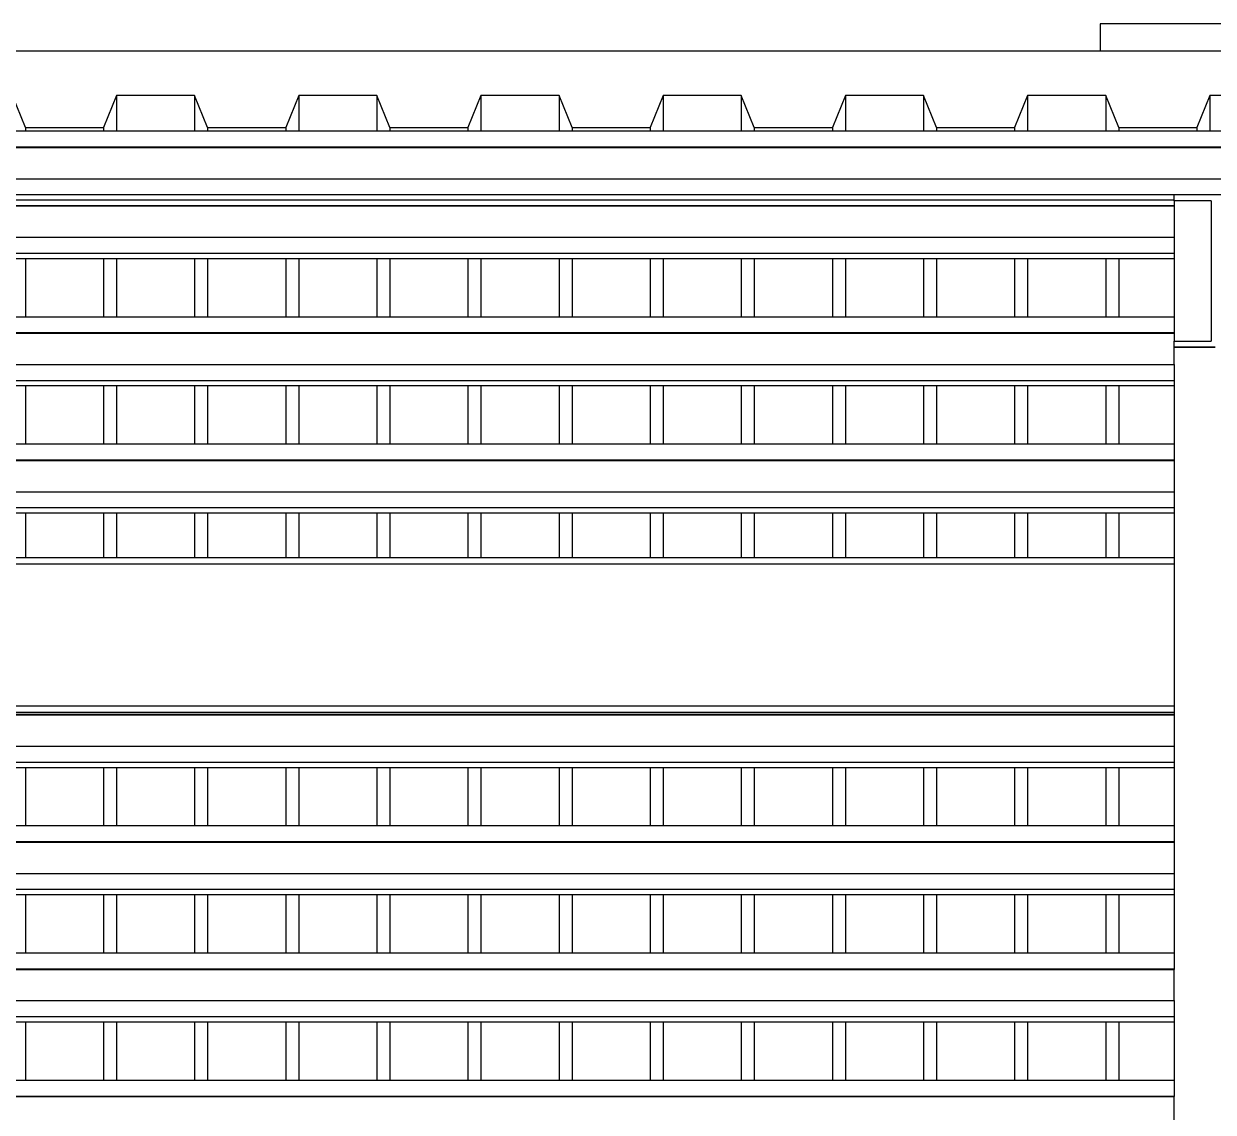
# Model space of a CAD drawing. Extents: x -92 to 92, y -11 to 21.
# Drawn here: x -52.802 to -50.958, y 16.066 to 17.754 of the extents above; entities that cross this region are included whole.
import ezdxf

# ---------------------------------------------------------------- set-up
doc = ezdxf.new("R2010")
doc.units = 0
doc.layers.get('0').update_dxf_attribs({"linetype": 'CONTINUOUS'})

msp = doc.modelspace()

# ---------------------------------------------------------------- linework, layer by layer
for p, q in [((-49.9837, 17.7541), (-51.1337, 17.7541)), ((-51.1337, 17.7541), (-51.1337, 17.7119)), ((-53.3641, 17.7119), (-51.1337, 17.7119)), ((-51.1337, 17.7119), (-50.2576, 17.7119)), ((-52.7993, 17.5935), (-52.8195, 17.6428)), ((-52.6581, 17.6428), (-52.6783, 17.5935)), ((-52.6581, 17.6428), (-52.6581, 17.5879)), ((-52.5371, 17.6428), (-52.6581, 17.6428)), ((-52.5371, 17.6428), (-52.5371, 17.5879)), ((-52.5169, 17.5935), (-52.5371, 17.6428)), ((-52.3757, 17.6428), (-52.3958, 17.5935)), ((-52.3757, 17.6428), (-52.3757, 17.5879)), ((-52.2546, 17.6428), (-52.3757, 17.6428)), ((-52.2546, 17.6428), (-52.2546, 17.5879)), ((-52.2345, 17.5935), (-52.2546, 17.6428)), ((-52.0933, 17.6428), (-52.1134, 17.5935)), ((-52.0933, 17.6428), (-52.0933, 17.5879)), ((-51.9722, 17.6428), (-52.0933, 17.6428)), ((-51.9722, 17.6428), (-51.9722, 17.5879)), ((-51.9521, 17.5935), (-51.9722, 17.6428)), ((-51.8108, 17.6428), (-51.831, 17.5935)), ((-51.8108, 17.6428), (-51.8108, 17.5879)), ((-51.6898, 17.6428), (-51.8108, 17.6428)), ((-51.6898, 17.6428), (-51.6898, 17.5879)), ((-51.6696, 17.5935), (-51.6898, 17.6428)), ((-51.5284, 17.6428), (-51.5486, 17.5935)), ((-51.5284, 17.6428), (-51.5284, 17.5879)), ((-51.4074, 17.6428), (-51.5284, 17.6428)), ((-51.4074, 17.6428), (-51.4074, 17.5879)), ((-51.3872, 17.5935), (-51.4074, 17.6428)), ((-51.246, 17.6428), (-51.2662, 17.5935)), ((-51.246, 17.6428), (-51.246, 17.5879)), ((-51.125, 17.6428), (-51.246, 17.6428)), ((-51.125, 17.6428), (-51.125, 17.5879)), ((-51.1048, 17.5935), (-51.125, 17.6428)), ((-50.9636, 17.6428), (-50.9838, 17.5935)), ((-50.9636, 17.6428), (-50.9636, 17.5879)), ((-50.8426, 17.6428), (-50.9636, 17.6428)), ((-52.8195, 17.5879), (-52.7993, 17.5879)), ((-52.7993, 17.5935), (-52.7993, 17.5879)), ((-52.7993, 17.5935), (-52.6783, 17.5935)), ((-52.7993, 17.5879), (-52.6783, 17.5879)), ((-52.6783, 17.5935), (-52.6783, 17.5879)), ((-52.6783, 17.5879), (-52.6581, 17.5879)), ((-52.6581, 17.5879), (-52.5371, 17.5879)), ((-52.5371, 17.5879), (-52.5169, 17.5879)), ((-52.5169, 17.5935), (-52.5169, 17.5879)), ((-52.5169, 17.5935), (-52.3958, 17.5935)), ((-52.5169, 17.5879), (-52.3958, 17.5879)), ((-52.3958, 17.5935), (-52.3958, 17.5879)), ((-52.3958, 17.5879), (-52.3757, 17.5879)), ((-52.3757, 17.5879), (-52.2546, 17.5879)), ((-52.2546, 17.5879), (-52.2345, 17.5879)), ((-52.2345, 17.5935), (-52.2345, 17.5879)), ((-52.2345, 17.5935), (-52.1134, 17.5935)), ((-52.2345, 17.5879), (-52.1134, 17.5879)), ((-52.1134, 17.5935), (-52.1134, 17.5879)), ((-52.1134, 17.5879), (-52.0933, 17.5879)), ((-52.0933, 17.5879), (-51.9722, 17.5879)), ((-51.9722, 17.5879), (-51.9521, 17.5879)), ((-51.9521, 17.5935), (-51.9521, 17.5879)), ((-51.9521, 17.5935), (-51.831, 17.5935)), ((-51.9521, 17.5879), (-51.831, 17.5879)), ((-51.831, 17.5935), (-51.831, 17.5879)), ((-51.831, 17.5879), (-51.8108, 17.5879)), ((-51.8108, 17.5879), (-51.6898, 17.5879)), ((-51.6898, 17.5879), (-51.6696, 17.5879)), ((-51.6696, 17.5935), (-51.6696, 17.5879)), ((-51.6696, 17.5935), (-51.5486, 17.5935)), ((-51.6696, 17.5879), (-51.5486, 17.5879)), ((-51.5486, 17.5935), (-51.5486, 17.5879)), ((-51.5486, 17.5879), (-51.5284, 17.5879)), ((-51.5284, 17.5879), (-51.4074, 17.5879)), ((-51.4074, 17.5879), (-51.3872, 17.5879)), ((-51.3872, 17.5935), (-51.3872, 17.5879)), ((-51.3872, 17.5935), (-51.2662, 17.5935)), ((-51.3872, 17.5879), (-51.2662, 17.5879)), ((-51.2662, 17.5935), (-51.2662, 17.5879)), ((-51.2662, 17.5879), (-51.246, 17.5879)), ((-51.246, 17.5879), (-51.125, 17.5879)), ((-51.125, 17.5879), (-51.1048, 17.5879)), ((-51.1048, 17.5935), (-51.1048, 17.5879)), ((-51.1048, 17.5935), (-50.9838, 17.5935)), ((-51.1048, 17.5879), (-50.9838, 17.5879)), ((-50.9838, 17.5935), (-50.9838, 17.5879)), ((-50.9838, 17.5879), (-50.9636, 17.5879)), ((-50.9636, 17.5879), (-50.8426, 17.5879)), ((-64.9532, 17.5632), (-47.2687, 17.5632)), ((-64.9532, 17.5624), (-47.2687, 17.5624)), ((-64.9532, 17.5139), (-47.2687, 17.5139)), ((-54.6487, 17.4892), (-51.0187, 17.4892)), ((-54.6487, 17.481), (-51.0187, 17.481)), ((-51.0187, 17.4892), (-50.8987, 17.4892)), ((-51.0187, 17.481), (-51.0187, 17.4892)), ((-51.0187, 17.4796), (-51.0187, 17.481)), ((-50.9618, 17.4796), (-51.0187, 17.4796)), ((-51.0187, 17.4796), (-51.0187, 17.4725)), ((-50.9618, 17.4796), (-50.9618, 17.2622)), ((-54.6487, 17.4725), (-51.0187, 17.4725)), ((-54.6487, 17.4717), (-51.0187, 17.4717)), ((-51.0187, 17.4725), (-51.0187, 17.4717)), ((-51.0187, 17.4717), (-51.0187, 17.4232)), ((-54.6487, 17.4232), (-51.0187, 17.4232)), ((-51.0187, 17.4232), (-51.0187, 17.3985)), ((-54.6487, 17.3985), (-51.0187, 17.3985)), ((-52.8195, 17.3903), (-52.7993, 17.3903)), ((-52.7993, 17.3903), (-52.7993, 17.2999)), ((-52.7993, 17.3903), (-52.6783, 17.3903)), ((-52.6783, 17.3903), (-52.6783, 17.2999)), ((-52.6783, 17.3903), (-52.6581, 17.3903)), ((-52.6581, 17.3903), (-52.6581, 17.2999)), ((-52.6581, 17.3903), (-52.5371, 17.3903)), ((-52.5371, 17.3903), (-52.5371, 17.2999)), ((-52.5371, 17.3903), (-52.5169, 17.3903)), ((-52.5169, 17.3903), (-52.5169, 17.2999)), ((-52.5169, 17.3903), (-52.3958, 17.3903)), ((-52.3958, 17.3903), (-52.3958, 17.2999)), ((-52.3958, 17.3903), (-52.3757, 17.3903)), ((-52.3757, 17.3903), (-52.3757, 17.2999)), ((-52.3757, 17.3903), (-52.2546, 17.3903)), ((-52.2546, 17.3903), (-52.2546, 17.2999)), ((-52.2546, 17.3903), (-52.2345, 17.3903)), ((-52.2345, 17.3903), (-52.2345, 17.2999)), ((-52.2345, 17.3903), (-52.1134, 17.3903)), ((-52.1134, 17.3903), (-52.1134, 17.2999)), ((-52.1134, 17.3903), (-52.0933, 17.3903)), ((-52.0933, 17.3903), (-52.0933, 17.2999)), ((-52.0933, 17.3903), (-51.9722, 17.3903)), ((-51.9722, 17.3903), (-51.9722, 17.2999)), ((-51.9722, 17.3903), (-51.9521, 17.3903)), ((-51.9521, 17.3903), (-51.9521, 17.2999)), ((-51.9521, 17.3903), (-51.831, 17.3903)), ((-51.831, 17.3903), (-51.831, 17.2999)), ((-51.831, 17.3903), (-51.8108, 17.3903)), ((-51.8108, 17.3903), (-51.8108, 17.2999)), ((-51.8108, 17.3903), (-51.6898, 17.3903)), ((-51.6898, 17.3903), (-51.6898, 17.2999)), ((-51.6898, 17.3903), (-51.6696, 17.3903)), ((-51.6696, 17.3903), (-51.6696, 17.2999)), ((-51.6696, 17.3903), (-51.5486, 17.3903)), ((-51.5486, 17.3903), (-51.5486, 17.2999)), ((-51.5486, 17.3903), (-51.5284, 17.3903)), ((-51.5284, 17.3903), (-51.5284, 17.2999)), ((-51.5284, 17.3903), (-51.4074, 17.3903)), ((-51.4074, 17.3903), (-51.4074, 17.2999)), ((-51.4074, 17.3903), (-51.3872, 17.3903)), ((-51.3872, 17.3903), (-51.3872, 17.2999)), ((-51.3872, 17.3903), (-51.2662, 17.3903)), ((-51.2662, 17.3903), (-51.2662, 17.2999)), ((-51.2662, 17.3903), (-51.246, 17.3903)), ((-51.246, 17.3903), (-51.246, 17.2999)), ((-51.246, 17.3903), (-51.125, 17.3903)), ((-51.125, 17.3903), (-51.125, 17.2999)), ((-51.125, 17.3903), (-51.1048, 17.3903)), ((-51.1048, 17.3903), (-51.1048, 17.2999)), ((-51.1048, 17.3903), (-51.0187, 17.3903)), ((-51.0187, 17.3985), (-51.0187, 17.3903)), ((-51.0187, 17.3903), (-51.0187, 17.2999)), ((-52.8195, 17.2999), (-52.7993, 17.2999)), ((-52.7993, 17.2999), (-52.6783, 17.2999)), ((-52.6783, 17.2999), (-52.6581, 17.2999)), ((-52.6581, 17.2999), (-52.5371, 17.2999)), ((-52.5371, 17.2999), (-52.5169, 17.2999)), ((-52.5169, 17.2999), (-52.3958, 17.2999)), ((-52.3958, 17.2999), (-52.3757, 17.2999)), ((-52.3757, 17.2999), (-52.2546, 17.2999)), ((-52.2546, 17.2999), (-52.2345, 17.2999)), ((-52.2345, 17.2999), (-52.1134, 17.2999)), ((-52.1134, 17.2999), (-52.0933, 17.2999)), ((-52.0933, 17.2999), (-51.9722, 17.2999)), ((-51.9722, 17.2999), (-51.9521, 17.2999)), ((-51.9521, 17.2999), (-51.831, 17.2999)), ((-51.831, 17.2999), (-51.8108, 17.2999)), ((-51.8108, 17.2999), (-51.6898, 17.2999)), ((-51.6898, 17.2999), (-51.6696, 17.2999)), ((-51.6696, 17.2999), (-51.5486, 17.2999)), ((-51.5486, 17.2999), (-51.5284, 17.2999)), ((-51.5284, 17.2999), (-51.4074, 17.2999)), ((-51.4074, 17.2999), (-51.3872, 17.2999)), ((-51.3872, 17.2999), (-51.2662, 17.2999)), ((-51.2662, 17.2999), (-51.246, 17.2999)), ((-51.246, 17.2999), (-51.125, 17.2999)), ((-51.125, 17.2999), (-51.1048, 17.2999)), ((-51.1048, 17.2999), (-51.0187, 17.2999)), ((-51.0187, 17.2999), (-51.0187, 17.2752)), ((-54.6487, 17.2752), (-51.0187, 17.2752)), ((-54.6487, 17.2744), (-51.0187, 17.2744)), ((-51.0187, 17.2752), (-51.0187, 17.2744)), ((-51.0187, 17.2744), (-51.0187, 17.2622)), ((-51.0187, 17.2525), (-51.0187, 17.2622)), ((-51.0187, 17.2622), (-50.9618, 17.2622)), ((-50.9618, 17.2525), (-51.0187, 17.2525)), ((-51.0187, 17.2525), (-51.0187, 17.2522)), ((-50.9618, 17.2522), (-51.0187, 17.2522)), ((-51.0187, 17.2259), (-51.0187, 17.2522)), ((-50.9618, 17.2525), (-50.9618, 17.2522)), ((-50.9556, 17.2525), (-50.9618, 17.2525)), ((-50.9556, 17.2522), (-50.9618, 17.2522)), ((-54.6487, 17.2259), (-51.0187, 17.2259)), ((-51.0187, 17.2259), (-51.0187, 17.2012)), ((-54.6487, 17.2012), (-51.0187, 17.2012)), ((-51.0187, 17.2012), (-51.0187, 17.193)), ((-52.8195, 17.193), (-52.7993, 17.193)), ((-52.7993, 17.193), (-52.7993, 17.1026)), ((-52.7993, 17.193), (-52.6783, 17.193)), ((-52.6783, 17.193), (-52.6783, 17.1026)), ((-52.6783, 17.193), (-52.6581, 17.193)), ((-52.6581, 17.193), (-52.6581, 17.1026)), ((-52.6581, 17.193), (-52.5371, 17.193)), ((-52.5371, 17.193), (-52.5371, 17.1026)), ((-52.5371, 17.193), (-52.5169, 17.193)), ((-52.5169, 17.193), (-52.5169, 17.1026)), ((-52.5169, 17.193), (-52.3958, 17.193)), ((-52.3958, 17.193), (-52.3958, 17.1026)), ((-52.3958, 17.193), (-52.3757, 17.193)), ((-52.3757, 17.193), (-52.3757, 17.1026)), ((-52.3757, 17.193), (-52.2546, 17.193)), ((-52.2546, 17.193), (-52.2546, 17.1026)), ((-52.2546, 17.193), (-52.2345, 17.193)), ((-52.2345, 17.193), (-52.2345, 17.1026)), ((-52.2345, 17.193), (-52.1134, 17.193)), ((-52.1134, 17.193), (-52.1134, 17.1026)), ((-52.1134, 17.193), (-52.0933, 17.193)), ((-52.0933, 17.193), (-52.0933, 17.1026)), ((-52.0933, 17.193), (-51.9722, 17.193)), ((-51.9722, 17.193), (-51.9722, 17.1026)), ((-51.9722, 17.193), (-51.9521, 17.193)), ((-51.9521, 17.193), (-51.9521, 17.1026)), ((-51.9521, 17.193), (-51.831, 17.193)), ((-51.831, 17.193), (-51.831, 17.1026)), ((-51.831, 17.193), (-51.8108, 17.193)), ((-51.8108, 17.193), (-51.8108, 17.1026)), ((-51.8108, 17.193), (-51.6898, 17.193)), ((-51.6898, 17.193), (-51.6898, 17.1026)), ((-51.6898, 17.193), (-51.6696, 17.193)), ((-51.6696, 17.193), (-51.6696, 17.1026)), ((-51.6696, 17.193), (-51.5486, 17.193)), ((-51.5486, 17.193), (-51.5486, 17.1026)), ((-51.5486, 17.193), (-51.5284, 17.193)), ((-51.5284, 17.193), (-51.5284, 17.1026)), ((-51.5284, 17.193), (-51.4074, 17.193)), ((-51.4074, 17.193), (-51.4074, 17.1026)), ((-51.4074, 17.193), (-51.3872, 17.193)), ((-51.3872, 17.193), (-51.3872, 17.1026)), ((-51.3872, 17.193), (-51.2662, 17.193)), ((-51.2662, 17.193), (-51.2662, 17.1026)), ((-51.2662, 17.193), (-51.246, 17.193)), ((-51.246, 17.193), (-51.246, 17.1026)), ((-51.246, 17.193), (-51.125, 17.193)), ((-51.125, 17.193), (-51.125, 17.1026)), ((-51.125, 17.193), (-51.1048, 17.193)), ((-51.1048, 17.193), (-51.1048, 17.1026)), ((-51.1048, 17.193), (-51.0187, 17.193)), ((-51.0187, 17.193), (-51.0187, 17.1026)), ((-52.8195, 17.1026), (-52.7993, 17.1026)), ((-52.7993, 17.1026), (-52.6783, 17.1026)), ((-52.6783, 17.1026), (-52.6581, 17.1026)), ((-52.6581, 17.1026), (-52.5371, 17.1026)), ((-52.5371, 17.1026), (-52.5169, 17.1026)), ((-52.5169, 17.1026), (-52.3958, 17.1026)), ((-52.3958, 17.1026), (-52.3757, 17.1026)), ((-52.3757, 17.1026), (-52.2546, 17.1026)), ((-52.2546, 17.1026), (-52.2345, 17.1026)), ((-52.2345, 17.1026), (-52.1134, 17.1026)), ((-52.1134, 17.1026), (-52.0933, 17.1026)), ((-52.0933, 17.1026), (-51.9722, 17.1026)), ((-51.9722, 17.1026), (-51.9521, 17.1026)), ((-51.9521, 17.1026), (-51.831, 17.1026)), ((-51.831, 17.1026), (-51.8108, 17.1026)), ((-51.8108, 17.1026), (-51.6898, 17.1026)), ((-51.6898, 17.1026), (-51.6696, 17.1026)), ((-51.6696, 17.1026), (-51.5486, 17.1026)), ((-51.5486, 17.1026), (-51.5284, 17.1026)), ((-51.5284, 17.1026), (-51.4074, 17.1026)), ((-51.4074, 17.1026), (-51.3872, 17.1026)), ((-51.3872, 17.1026), (-51.2662, 17.1026)), ((-51.2662, 17.1026), (-51.246, 17.1026)), ((-51.246, 17.1026), (-51.125, 17.1026)), ((-51.125, 17.1026), (-51.1048, 17.1026)), ((-51.1048, 17.1026), (-51.0187, 17.1026)), ((-51.0187, 17.1026), (-51.0187, 17.0779)), ((-54.6487, 17.0779), (-51.0187, 17.0779)), ((-54.6487, 17.0771), (-51.0187, 17.0771)), ((-51.0187, 17.0779), (-51.0187, 17.0771)), ((-51.0187, 17.0771), (-51.0187, 17.0286)), ((-54.6487, 17.0286), (-51.0187, 17.0286)), ((-51.0187, 17.0286), (-51.0187, 17.0039)), ((-54.6487, 17.0039), (-51.0187, 17.0039)), ((-52.8195, 16.9957), (-52.7993, 16.9957)), ((-52.7993, 16.9957), (-52.7993, 16.9261)), ((-52.7993, 16.9957), (-52.6783, 16.9957)), ((-52.6783, 16.9957), (-52.6783, 16.9261)), ((-52.6783, 16.9957), (-52.6581, 16.9957)), ((-52.6581, 16.9957), (-52.6581, 16.9261)), ((-52.6581, 16.9957), (-52.5371, 16.9957)), ((-52.5371, 16.9957), (-52.5371, 16.9261)), ((-52.5371, 16.9957), (-52.5169, 16.9957)), ((-52.5169, 16.9957), (-52.5169, 16.9261)), ((-52.5169, 16.9957), (-52.3958, 16.9957)), ((-52.3958, 16.9957), (-52.3958, 16.9261)), ((-52.3958, 16.9957), (-52.3757, 16.9957)), ((-52.3757, 16.9957), (-52.3757, 16.9261)), ((-52.3757, 16.9957), (-52.2546, 16.9957)), ((-52.2546, 16.9957), (-52.2546, 16.9261)), ((-52.2546, 16.9957), (-52.2345, 16.9957)), ((-52.2345, 16.9957), (-52.2345, 16.9261)), ((-52.2345, 16.9957), (-52.1134, 16.9957)), ((-52.1134, 16.9957), (-52.1134, 16.9261)), ((-52.1134, 16.9957), (-52.0933, 16.9957)), ((-52.0933, 16.9957), (-52.0933, 16.9261)), ((-52.0933, 16.9957), (-51.9722, 16.9957)), ((-51.9722, 16.9957), (-51.9722, 16.9261)), ((-51.9722, 16.9957), (-51.9521, 16.9957)), ((-51.9521, 16.9957), (-51.9521, 16.9261)), ((-51.9521, 16.9957), (-51.831, 16.9957)), ((-51.831, 16.9957), (-51.831, 16.9261)), ((-51.831, 16.9957), (-51.8108, 16.9957)), ((-51.8108, 16.9957), (-51.8108, 16.9261)), ((-51.8108, 16.9957), (-51.6898, 16.9957)), ((-51.6898, 16.9957), (-51.6898, 16.9261)), ((-51.6898, 16.9957), (-51.6696, 16.9957)), ((-51.6696, 16.9957), (-51.6696, 16.9261)), ((-51.6696, 16.9957), (-51.5486, 16.9957)), ((-51.5486, 16.9957), (-51.5486, 16.9261)), ((-51.5486, 16.9957), (-51.5284, 16.9957)), ((-51.5284, 16.9957), (-51.5284, 16.9261)), ((-51.5284, 16.9957), (-51.4074, 16.9957)), ((-51.4074, 16.9957), (-51.4074, 16.9261)), ((-51.4074, 16.9957), (-51.3872, 16.9957)), ((-51.3872, 16.9957), (-51.3872, 16.9261)), ((-51.3872, 16.9957), (-51.2662, 16.9957)), ((-51.2662, 16.9957), (-51.2662, 16.9261)), ((-51.2662, 16.9957), (-51.246, 16.9957)), ((-51.246, 16.9957), (-51.246, 16.9261)), ((-51.246, 16.9957), (-51.125, 16.9957)), ((-51.125, 16.9957), (-51.125, 16.9261)), ((-51.125, 16.9957), (-51.1048, 16.9957)), ((-51.1048, 16.9957), (-51.1048, 16.9261)), ((-51.1048, 16.9957), (-51.0187, 16.9957)), ((-51.0187, 17.0039), (-51.0187, 16.9957)), ((-51.0187, 16.9957), (-51.0187, 16.9261)), ((-52.7993, 16.9261), (-52.8195, 16.9261)), ((-52.6783, 16.9261), (-52.7993, 16.9261)), ((-52.6581, 16.9261), (-52.6783, 16.9261)), ((-52.5371, 16.9261), (-52.6581, 16.9261)), ((-52.5169, 16.9261), (-52.5371, 16.9261)), ((-52.3958, 16.9261), (-52.5169, 16.9261)), ((-52.3757, 16.9261), (-52.3958, 16.9261)), ((-52.2546, 16.9261), (-52.3757, 16.9261)), ((-52.2345, 16.9261), (-52.2546, 16.9261)), ((-52.1134, 16.9261), (-52.2345, 16.9261)), ((-52.0933, 16.9261), (-52.1134, 16.9261)), ((-51.9722, 16.9261), (-52.0933, 16.9261)), ((-51.9521, 16.9261), (-51.9722, 16.9261)), ((-51.831, 16.9261), (-51.9521, 16.9261)), ((-51.8108, 16.9261), (-51.831, 16.9261)), ((-51.6898, 16.9261), (-51.8108, 16.9261)), ((-51.6696, 16.9261), (-51.6898, 16.9261)), ((-51.5486, 16.9261), (-51.6696, 16.9261)), ((-51.5284, 16.9261), (-51.5486, 16.9261)), ((-51.4074, 16.9261), (-51.5284, 16.9261)), ((-51.3872, 16.9261), (-51.4074, 16.9261)), ((-51.2662, 16.9261), (-51.3872, 16.9261)), ((-51.246, 16.9261), (-51.2662, 16.9261)), ((-51.125, 16.9261), (-51.246, 16.9261)), ((-51.1048, 16.9261), (-51.125, 16.9261)), ((-51.0187, 16.9261), (-51.1048, 16.9261)), ((-51.0187, 16.9261), (-51.0187, 16.9163)), ((-51.0187, 16.9163), (-54.6487, 16.9163)), ((-51.0187, 16.9163), (-51.0187, 16.6959)), ((-51.0187, 16.6959), (-54.6487, 16.6959)), ((-51.0187, 16.6861), (-54.6487, 16.6861)), ((-54.6487, 16.6834), (-51.0187, 16.6834)), ((-54.6487, 16.6825), (-51.0187, 16.6825)), ((-51.0187, 16.6959), (-51.0187, 16.6861)), ((-51.0187, 16.6861), (-51.0187, 16.6834)), ((-51.0187, 16.6834), (-51.0187, 16.6825)), ((-51.0187, 16.6825), (-51.0187, 16.6341)), ((-54.6487, 16.6341), (-51.0187, 16.6341)), ((-51.0187, 16.6341), (-51.0187, 16.6094)), ((-54.6487, 16.6094), (-51.0187, 16.6094)), ((-51.0187, 16.6094), (-51.0187, 16.6012)), ((-52.8195, 16.6012), (-52.7993, 16.6012)), ((-52.7993, 16.6012), (-52.7993, 16.5108)), ((-52.7993, 16.6012), (-52.6783, 16.6012)), ((-52.6783, 16.6012), (-52.6783, 16.5108)), ((-52.6783, 16.6012), (-52.6581, 16.6012)), ((-52.6581, 16.6012), (-52.6581, 16.5108)), ((-52.6581, 16.6012), (-52.5371, 16.6012)), ((-52.5371, 16.6012), (-52.5371, 16.5108)), ((-52.5371, 16.6012), (-52.5169, 16.6012)), ((-52.5169, 16.6012), (-52.5169, 16.5108)), ((-52.5169, 16.6012), (-52.3958, 16.6012)), ((-52.3958, 16.6012), (-52.3958, 16.5108)), ((-52.3958, 16.6012), (-52.3757, 16.6012)), ((-52.3757, 16.6012), (-52.3757, 16.5108)), ((-52.3757, 16.6012), (-52.2546, 16.6012)), ((-52.2546, 16.6012), (-52.2546, 16.5108)), ((-52.2546, 16.6012), (-52.2345, 16.6012)), ((-52.2345, 16.6012), (-52.2345, 16.5108)), ((-52.2345, 16.6012), (-52.1134, 16.6012)), ((-52.1134, 16.6012), (-52.1134, 16.5108)), ((-52.1134, 16.6012), (-52.0933, 16.6012)), ((-52.0933, 16.6012), (-52.0933, 16.5108)), ((-52.0933, 16.6012), (-51.9722, 16.6012)), ((-51.9722, 16.6012), (-51.9722, 16.5108)), ((-51.9722, 16.6012), (-51.9521, 16.6012)), ((-51.9521, 16.6012), (-51.9521, 16.5108)), ((-51.9521, 16.6012), (-51.831, 16.6012)), ((-51.831, 16.6012), (-51.831, 16.5108)), ((-51.831, 16.6012), (-51.8108, 16.6012)), ((-51.8108, 16.6012), (-51.8108, 16.5108)), ((-51.8108, 16.6012), (-51.6898, 16.6012)), ((-51.6898, 16.6012), (-51.6898, 16.5108)), ((-51.6898, 16.6012), (-51.6696, 16.6012)), ((-51.6696, 16.6012), (-51.6696, 16.5108)), ((-51.6696, 16.6012), (-51.5486, 16.6012)), ((-51.5486, 16.6012), (-51.5486, 16.5108)), ((-51.5486, 16.6012), (-51.5284, 16.6012)), ((-51.5284, 16.6012), (-51.5284, 16.5108)), ((-51.5284, 16.6012), (-51.4074, 16.6012)), ((-51.4074, 16.6012), (-51.4074, 16.5108)), ((-51.4074, 16.6012), (-51.3872, 16.6012)), ((-51.3872, 16.6012), (-51.3872, 16.5108)), ((-51.3872, 16.6012), (-51.2662, 16.6012)), ((-51.2662, 16.6012), (-51.2662, 16.5108)), ((-51.2662, 16.6012), (-51.246, 16.6012)), ((-51.246, 16.6012), (-51.246, 16.5108)), ((-51.246, 16.6012), (-51.125, 16.6012)), ((-51.125, 16.6012), (-51.125, 16.5108)), ((-51.125, 16.6012), (-51.1048, 16.6012)), ((-51.1048, 16.6012), (-51.1048, 16.5108)), ((-51.1048, 16.6012), (-51.0187, 16.6012)), ((-51.0187, 16.6012), (-51.0187, 16.5108)), ((-52.8195, 16.5108), (-52.7993, 16.5108)), ((-52.7993, 16.5108), (-52.6783, 16.5108)), ((-52.6783, 16.5108), (-52.6581, 16.5108)), ((-52.6581, 16.5108), (-52.5371, 16.5108)), ((-52.5371, 16.5108), (-52.5169, 16.5108)), ((-52.5169, 16.5108), (-52.3958, 16.5108)), ((-52.3958, 16.5108), (-52.3757, 16.5108)), ((-52.3757, 16.5108), (-52.2546, 16.5108)), ((-52.2546, 16.5108), (-52.2345, 16.5108)), ((-52.2345, 16.5108), (-52.1134, 16.5108)), ((-52.1134, 16.5108), (-52.0933, 16.5108)), ((-52.0933, 16.5108), (-51.9722, 16.5108)), ((-51.9722, 16.5108), (-51.9521, 16.5108)), ((-51.9521, 16.5108), (-51.831, 16.5108)), ((-51.831, 16.5108), (-51.8108, 16.5108)), ((-51.8108, 16.5108), (-51.6898, 16.5108)), ((-51.6898, 16.5108), (-51.6696, 16.5108)), ((-51.6696, 16.5108), (-51.5486, 16.5108)), ((-51.5486, 16.5108), (-51.5284, 16.5108)), ((-51.5284, 16.5108), (-51.4074, 16.5108)), ((-51.4074, 16.5108), (-51.3872, 16.5108)), ((-51.3872, 16.5108), (-51.2662, 16.5108)), ((-51.2662, 16.5108), (-51.246, 16.5108)), ((-51.246, 16.5108), (-51.125, 16.5108)), ((-51.125, 16.5108), (-51.1048, 16.5108)), ((-51.1048, 16.5108), (-51.0187, 16.5108)), ((-51.0187, 16.5108), (-51.0187, 16.4861)), ((-54.6487, 16.4861), (-51.0187, 16.4861)), ((-54.6487, 16.4853), (-51.0187, 16.4853)), ((-51.0187, 16.4861), (-51.0187, 16.4853)), ((-51.0187, 16.4853), (-51.0187, 16.4368)), ((-54.6487, 16.4368), (-51.0187, 16.4368)), ((-51.0187, 16.4368), (-51.0187, 16.4121)), ((-54.6487, 16.4121), (-51.0187, 16.4121)), ((-51.0187, 16.4121), (-51.0187, 16.4039)), ((-52.8195, 16.4039), (-52.7993, 16.4039)), ((-52.7993, 16.4039), (-52.7993, 16.3135)), ((-52.7993, 16.4039), (-52.6783, 16.4039)), ((-52.6783, 16.4039), (-52.6783, 16.3135)), ((-52.6783, 16.4039), (-52.6581, 16.4039)), ((-52.6581, 16.4039), (-52.6581, 16.3135)), ((-52.6581, 16.4039), (-52.5371, 16.4039)), ((-52.5371, 16.4039), (-52.5371, 16.3135)), ((-52.5371, 16.4039), (-52.5169, 16.4039)), ((-52.5169, 16.4039), (-52.5169, 16.3135)), ((-52.5169, 16.4039), (-52.3958, 16.4039)), ((-52.3958, 16.4039), (-52.3958, 16.3135)), ((-52.3958, 16.4039), (-52.3757, 16.4039)), ((-52.3757, 16.4039), (-52.3757, 16.3135)), ((-52.3757, 16.4039), (-52.2546, 16.4039)), ((-52.2546, 16.4039), (-52.2546, 16.3135)), ((-52.2546, 16.4039), (-52.2345, 16.4039)), ((-52.2345, 16.4039), (-52.2345, 16.3135)), ((-52.2345, 16.4039), (-52.1134, 16.4039)), ((-52.1134, 16.4039), (-52.1134, 16.3135)), ((-52.1134, 16.4039), (-52.0933, 16.4039)), ((-52.0933, 16.4039), (-52.0933, 16.3135)), ((-52.0933, 16.4039), (-51.9722, 16.4039)), ((-51.9722, 16.4039), (-51.9722, 16.3135)), ((-51.9722, 16.4039), (-51.9521, 16.4039)), ((-51.9521, 16.4039), (-51.9521, 16.3135)), ((-51.9521, 16.4039), (-51.831, 16.4039)), ((-51.831, 16.4039), (-51.831, 16.3135)), ((-51.831, 16.4039), (-51.8108, 16.4039)), ((-51.8108, 16.4039), (-51.8108, 16.3135)), ((-51.8108, 16.4039), (-51.6898, 16.4039)), ((-51.6898, 16.4039), (-51.6898, 16.3135)), ((-51.6898, 16.4039), (-51.6696, 16.4039)), ((-51.6696, 16.4039), (-51.6696, 16.3135)), ((-51.6696, 16.4039), (-51.5486, 16.4039)), ((-51.5486, 16.4039), (-51.5486, 16.3135)), ((-51.5486, 16.4039), (-51.5284, 16.4039)), ((-51.5284, 16.4039), (-51.5284, 16.3135)), ((-51.5284, 16.4039), (-51.4074, 16.4039)), ((-51.4074, 16.4039), (-51.4074, 16.3135)), ((-51.4074, 16.4039), (-51.3872, 16.4039)), ((-51.3872, 16.4039), (-51.3872, 16.3135)), ((-51.3872, 16.4039), (-51.2662, 16.4039)), ((-51.2662, 16.4039), (-51.2662, 16.3135)), ((-51.2662, 16.4039), (-51.246, 16.4039)), ((-51.246, 16.4039), (-51.246, 16.3135)), ((-51.246, 16.4039), (-51.125, 16.4039)), ((-51.125, 16.4039), (-51.125, 16.3135)), ((-51.125, 16.4039), (-51.1048, 16.4039)), ((-51.1048, 16.4039), (-51.1048, 16.3135)), ((-51.1048, 16.4039), (-51.0187, 16.4039)), ((-51.0187, 16.4039), (-51.0187, 16.3135)), ((-52.8195, 16.3135), (-52.7993, 16.3135)), ((-52.7993, 16.3135), (-52.6783, 16.3135)), ((-52.6783, 16.3135), (-52.6581, 16.3135)), ((-52.6581, 16.3135), (-52.5371, 16.3135)), ((-52.5371, 16.3135), (-52.5169, 16.3135)), ((-52.5169, 16.3135), (-52.3958, 16.3135)), ((-52.3958, 16.3135), (-52.3757, 16.3135)), ((-52.3757, 16.3135), (-52.2546, 16.3135)), ((-52.2546, 16.3135), (-52.2345, 16.3135)), ((-52.2345, 16.3135), (-52.1134, 16.3135)), ((-52.1134, 16.3135), (-52.0933, 16.3135)), ((-52.0933, 16.3135), (-51.9722, 16.3135)), ((-51.9722, 16.3135), (-51.9521, 16.3135)), ((-51.9521, 16.3135), (-51.831, 16.3135)), ((-51.831, 16.3135), (-51.8108, 16.3135)), ((-51.8108, 16.3135), (-51.6898, 16.3135)), ((-51.6898, 16.3135), (-51.6696, 16.3135)), ((-51.6696, 16.3135), (-51.5486, 16.3135)), ((-51.5486, 16.3135), (-51.5284, 16.3135)), ((-51.5284, 16.3135), (-51.4074, 16.3135)), ((-51.4074, 16.3135), (-51.3872, 16.3135)), ((-51.3872, 16.3135), (-51.2662, 16.3135)), ((-51.2662, 16.3135), (-51.246, 16.3135)), ((-51.246, 16.3135), (-51.125, 16.3135)), ((-51.125, 16.3135), (-51.1048, 16.3135)), ((-51.1048, 16.3135), (-51.0187, 16.3135)), ((-51.0187, 16.3135), (-51.0187, 16.2888)), ((-54.6487, 16.2888), (-51.0187, 16.2888)), ((-54.6487, 16.288), (-51.0187, 16.288)), ((-51.0187, 16.2888), (-51.0187, 16.288)), ((-51.0187, 16.2395), (-51.0187, 16.288)), ((-54.6487, 16.2395), (-51.0187, 16.2395)), ((-51.0187, 16.2395), (-51.0187, 16.2148)), ((-54.6487, 16.2148), (-51.0187, 16.2148)), ((-52.8195, 16.2066), (-52.7993, 16.2066)), ((-52.7993, 16.2066), (-52.7993, 16.1162)), ((-52.7993, 16.2066), (-52.6783, 16.2066)), ((-52.6783, 16.2066), (-52.6783, 16.1162)), ((-52.6783, 16.2066), (-52.6581, 16.2066)), ((-52.6581, 16.2066), (-52.6581, 16.1162)), ((-52.6581, 16.2066), (-52.5371, 16.2066)), ((-52.5371, 16.2066), (-52.5371, 16.1162)), ((-52.5371, 16.2066), (-52.5169, 16.2066)), ((-52.5169, 16.2066), (-52.5169, 16.1162)), ((-52.5169, 16.2066), (-52.3958, 16.2066)), ((-52.3958, 16.2066), (-52.3958, 16.1162)), ((-52.3958, 16.2066), (-52.3757, 16.2066)), ((-52.3757, 16.2066), (-52.3757, 16.1162)), ((-52.3757, 16.2066), (-52.2546, 16.2066)), ((-52.2546, 16.2066), (-52.2546, 16.1162)), ((-52.2546, 16.2066), (-52.2345, 16.2066)), ((-52.2345, 16.2066), (-52.2345, 16.1162)), ((-52.2345, 16.2066), (-52.1134, 16.2066)), ((-52.1134, 16.2066), (-52.1134, 16.1162)), ((-52.1134, 16.2066), (-52.0933, 16.2066)), ((-52.0933, 16.2066), (-52.0933, 16.1162)), ((-52.0933, 16.2066), (-51.9722, 16.2066)), ((-51.9722, 16.2066), (-51.9722, 16.1162)), ((-51.9722, 16.2066), (-51.9521, 16.2066)), ((-51.9521, 16.2066), (-51.9521, 16.1162)), ((-51.9521, 16.2066), (-51.831, 16.2066)), ((-51.831, 16.2066), (-51.831, 16.1162)), ((-51.831, 16.2066), (-51.8108, 16.2066)), ((-51.8108, 16.2066), (-51.8108, 16.1162)), ((-51.8108, 16.2066), (-51.6898, 16.2066)), ((-51.6898, 16.2066), (-51.6898, 16.1162)), ((-51.6898, 16.2066), (-51.6696, 16.2066)), ((-51.6696, 16.2066), (-51.6696, 16.1162)), ((-51.6696, 16.2066), (-51.5486, 16.2066)), ((-51.5486, 16.2066), (-51.5486, 16.1162)), ((-51.5486, 16.2066), (-51.5284, 16.2066)), ((-51.5284, 16.2066), (-51.5284, 16.1162)), ((-51.5284, 16.2066), (-51.4074, 16.2066)), ((-51.4074, 16.2066), (-51.4074, 16.1162)), ((-51.4074, 16.2066), (-51.3872, 16.2066)), ((-51.3872, 16.2066), (-51.3872, 16.1162)), ((-51.3872, 16.2066), (-51.2662, 16.2066)), ((-51.2662, 16.2066), (-51.2662, 16.1162)), ((-51.2662, 16.2066), (-51.246, 16.2066)), ((-51.246, 16.2066), (-51.246, 16.1162)), ((-51.246, 16.2066), (-51.125, 16.2066)), ((-51.125, 16.2066), (-51.125, 16.1162)), ((-51.125, 16.2066), (-51.1048, 16.2066)), ((-51.1048, 16.2066), (-51.1048, 16.1162)), ((-51.1048, 16.2066), (-51.0187, 16.2066)), ((-51.0187, 16.2148), (-51.0187, 16.2066)), ((-51.0187, 16.2066), (-51.0187, 16.1162)), ((-52.8195, 16.1162), (-52.7993, 16.1162)), ((-52.7993, 16.1162), (-52.6783, 16.1162)), ((-52.6783, 16.1162), (-52.6581, 16.1162)), ((-52.6581, 16.1162), (-52.5371, 16.1162)), ((-52.5371, 16.1162), (-52.5169, 16.1162)), ((-52.5169, 16.1162), (-52.3958, 16.1162)), ((-52.3958, 16.1162), (-52.3757, 16.1162)), ((-52.3757, 16.1162), (-52.2546, 16.1162)), ((-52.2546, 16.1162), (-52.2345, 16.1162)), ((-52.2345, 16.1162), (-52.1134, 16.1162)), ((-52.1134, 16.1162), (-52.0933, 16.1162)), ((-52.0933, 16.1162), (-51.9722, 16.1162)), ((-51.9722, 16.1162), (-51.9521, 16.1162)), ((-51.9521, 16.1162), (-51.831, 16.1162)), ((-51.831, 16.1162), (-51.8108, 16.1162)), ((-51.8108, 16.1162), (-51.6898, 16.1162)), ((-51.6898, 16.1162), (-51.6696, 16.1162)), ((-51.6696, 16.1162), (-51.5486, 16.1162)), ((-51.5486, 16.1162), (-51.5284, 16.1162)), ((-51.5284, 16.1162), (-51.4074, 16.1162)), ((-51.4074, 16.1162), (-51.3872, 16.1162)), ((-51.3872, 16.1162), (-51.2662, 16.1162)), ((-51.2662, 16.1162), (-51.246, 16.1162)), ((-51.246, 16.1162), (-51.125, 16.1162)), ((-51.125, 16.1162), (-51.1048, 16.1162)), ((-51.1048, 16.1162), (-51.0187, 16.1162)), ((-51.0187, 16.1162), (-51.0187, 16.0915)), ((-54.6487, 16.0915), (-51.0187, 16.0915)), ((-54.6487, 16.0907), (-51.0187, 16.0907)), ((-51.0187, 16.0915), (-51.0187, 16.0907)), ((-51.0187, 16.0422), (-51.0187, 16.0907))]:
    msp.add_line(p, q)

doc.saveas('drawing.dxf')
